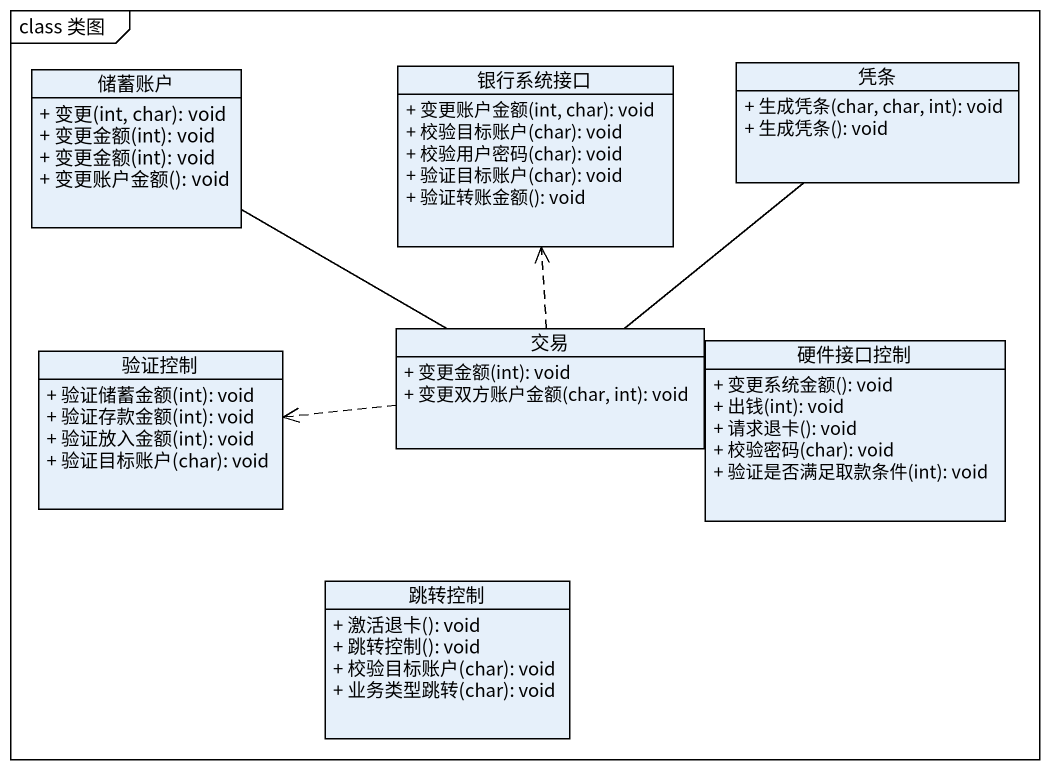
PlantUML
@startuml
mainframe class 类图
hide circle
hide empty members
skinparam classAttributeIconSize 0
class 储蓄账户 {
  + 变更(int, char): void
  + 变更金额(int): void
  + 变更金额(int): void
  + 变更账户金额(): void
}
class 银行系统接口 {
  + 变更账户金额(int, char): void
  + 校验目标账户(char): void
  + 校验用户密码(char): void
  + 验证目标账户(char): void
  + 验证转账金额(): void
}
class 凭条 {
  + 生成凭条(char, char, int): void
  + 生成凭条(): void
}
class 交易 {
  + 变更金额(int): void
  + 变更双方账户金额(char, int): void
}
class 验证控制 {
  + 验证储蓄金额(int): void
  + 验证存款金额(int): void
  + 验证放入金额(int): void
  + 验证目标账户(char): void
}
class 硬件接口控制 {
  + 变更系统金额(): void
  + 出钱(int): void
  + 请求退卡(): void
  + 校验密码(char): void
  + 验证是否满足取款条件(int): void
}
class 跳转控制 {
  + 激活退卡(): void
  + 跳转控制(): void
  + 校验目标账户(char): void
  + 业务类型跳转(char): void
}
储蓄账户 -right- 交易
凭条 -- 交易
交易 .up.> 银行系统接口
交易 .left.> 验证控制
@enduml
